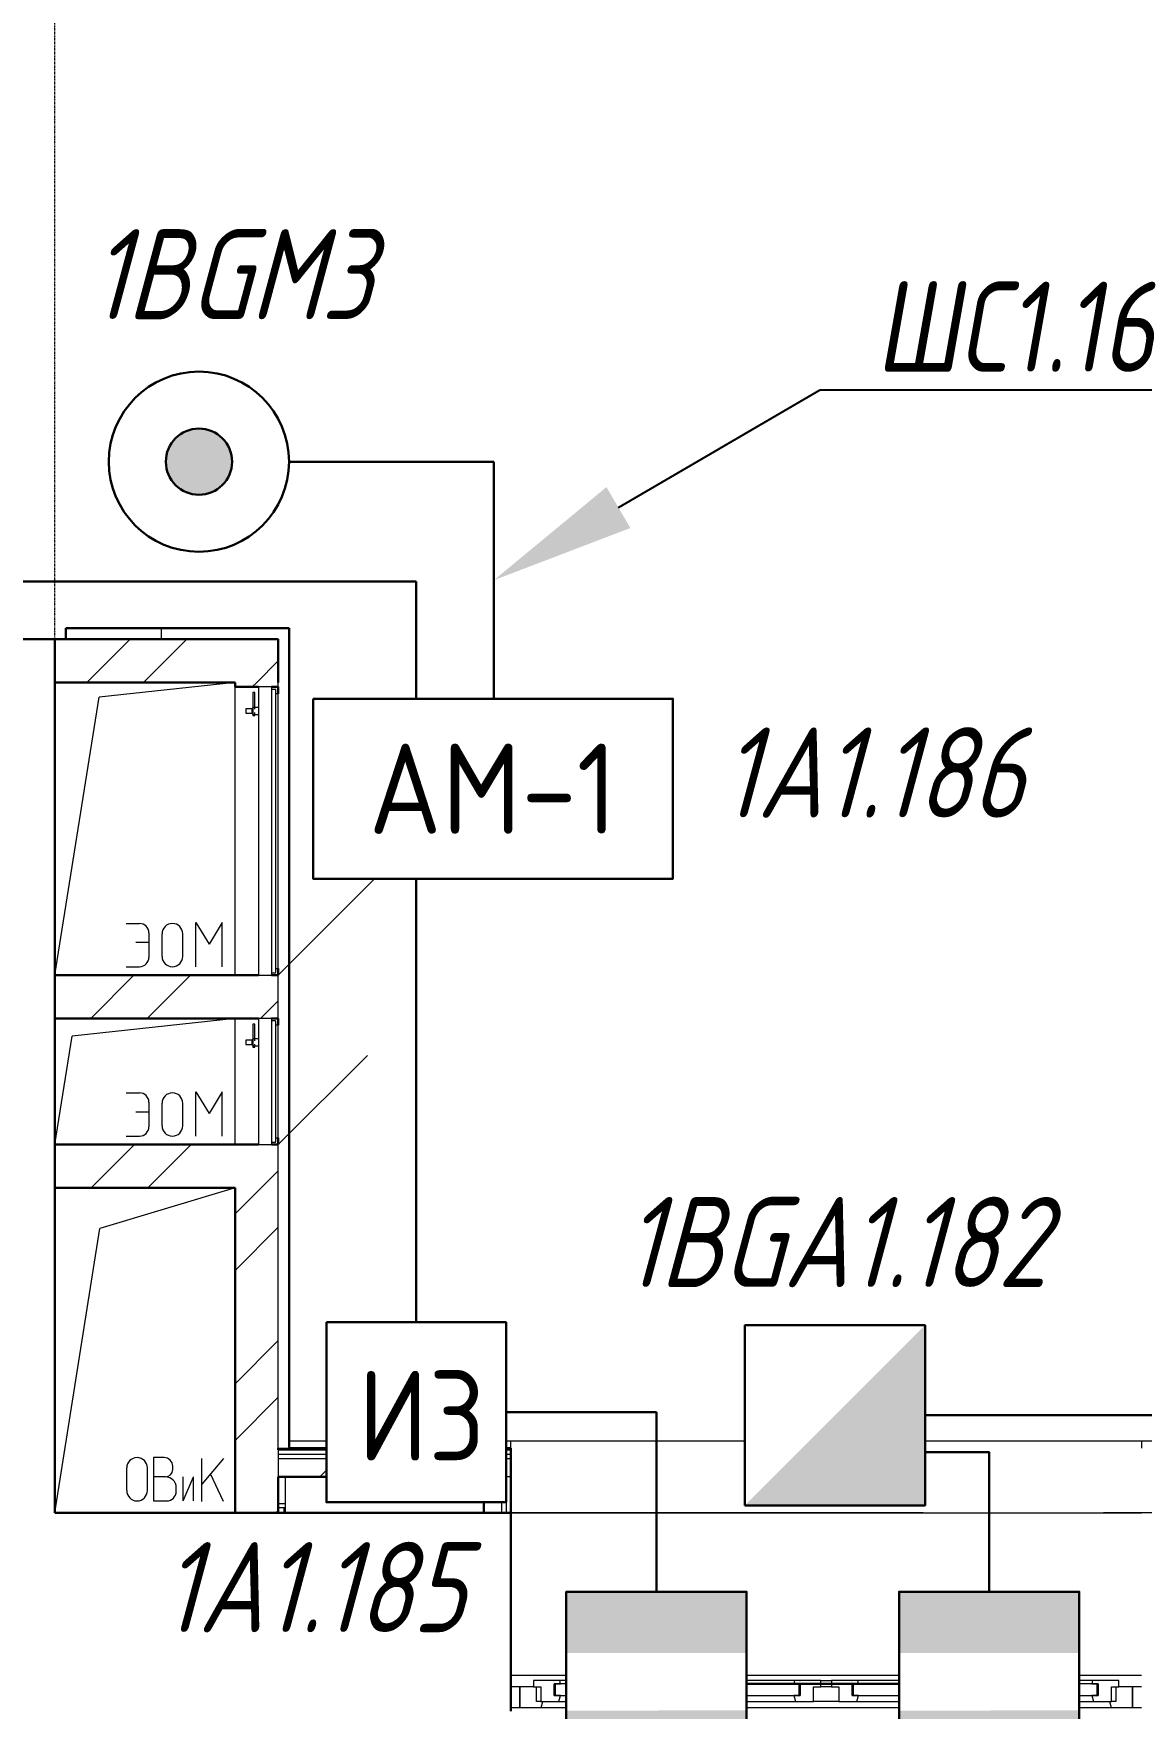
# Model space of a CAD drawing. Header units: millimetres. Extents: x -259793 to 1187961, y -549744 to 43070.
# Drawn here: x -28275 to -25201, y 14914 to 19562 of the extents above; entities that cross this region are included whole.
import ezdxf
from ezdxf import colors
from ezdxf.entities.mleader import LeaderData, LeaderLine
from ezdxf.enums import TextEntityAlignment as Align
from ezdxf.math import Vec2, Vec3

# ---------------------------------------------------------------- set-up
doc = ezdxf.new("R2010")
doc.units = ezdxf.units.MM
doc.linetypes.add('ADSK_Линия сетки', pattern=[25, 20, -2.5, 0, -2.5])
doc.linetypes.add('Сверху', pattern=[3.96875, 2.38125, -1.5875])
for name, color, linetype, lineweight in [('_ Окна', 7, 'Continuous', 9), ('RC-Выноски', 7, 'Continuous', 0), ('RC-Извещатели_охранные', 5, 'Continuous', 30), ('RC-Линии_связи-Адресные', 5, 'Continuous', 30), ('RC-Прочее_оборудование', 5, 'Continuous', 30), ('Линии', 7, 'Continuous', 9), ('лс', 5, 'Continuous', 30), ('Оборудование', 8, 'Continuous', 18), ('Ограждение', 252, 'Continuous', 9), ('Окна', 252, 'Continuous', 9), ('Оси', 252, 'Continuous', 9), ('Стены внутренние', 7, 'Continuous', 18), ('Стены наружные', 7, 'Continuous', 18), ('Стены штриховка', 7, 'Continuous', 9)]:
    doc.layers.add(name, color=color, linetype=linetype, lineweight=lineweight)
doc.layers.add('RC-Позиционные_обозначения', color=7, linetype='Continuous')
doc.layers.add('Узлы', color=7, linetype='Continuous')
doc.styles.add('ISOCPEUR', font='isocpeur.ttf', dxfattribs={"width": 0.9, "height": 350})
doc.styles.add('RubezhCAD', font='', dxfattribs={"oblique": 10})
doc.styles.get("Standard").update_dxf_attribs({"font": ''})
doc.styles.get('RubezhCAD').set_extended_font_data('GOST type A')
doc.styles.get('Standard').set_extended_font_data('GOST type B')

# ---------------------------------------------------------------- blocks, each defined once
blk = doc.blocks.new('RC-UGO-IOTR-01')
at = {"layer": 'RC-Извещатели_охранные'}
h = blk.add_hatch(color=256, dxfattribs=at)
h.dxf.hatch_style = 1
h.paths.add_polyline_path([(0.918, 0), (-0.918, 0, 1)])
h.paths.add_polyline_path([(-0.918, 0), (0.918, 0, 1)])
for radius in [2.5, 0.918]:
    blk.add_circle((0, 0), radius, dxfattribs=at)
blk.add_attdef('PSTN', text='', height=1.5, dxfattribs=at).set_placement((2.5, 2.5), align=Align.BOTTOM_CENTER)
blk = doc.blocks.new('RC-UGO-IOZ-02')
at = {"layer": 'RC-Извещатели_охранные'}
blk.add_attdef('PSTN', text='', height=2.5, dxfattribs=at).set_placement((0.977, 2.603), align=Align.BOTTOM_LEFT)
blk.add_wipeout([(2.5, -2.5), (2.5, 2.5), (-2.5, 2.5), (-2.5, -2.5)]).dxf.layer = 'RC-Извещатели_охранные'
blk.add_wipeout([(-2.5, -2.5), (-2.5, 2.5), (2.5, 2.5), (2.5, -2.5)]).dxf.layer = 'RC-Извещатели_охранные'
h = blk.add_hatch(color=256, dxfattribs=at)
h.dxf.hatch_style = 1
h.paths.add_polyline_path([(2.5, -2.5), (2.5, 2.5), (0, 0), (-2.5, -2.5)])
blk.add_lwpolyline([(-2.5, -2.5), (2.5, -2.5), (2.5, 2.5), (-2.5, 2.5)], close=True, dxfattribs=at)
blk = doc.blocks.new('RC-UGO-IZ-01')
at = {"layer": 'RC-Прочее_оборудование'}
blk.add_point((2.5, 0), dxfattribs=at)
blk.add_attdef('PSTN', text='', height=2.5, dxfattribs=at).set_placement((5.664, 2.581), align=Align.BOTTOM_CENTER)
blk.add_wipeout([(2.493, -2.499), (-2.493, -2.499), (-2.493, 2.499), (2.493, 2.499)]).dxf.layer = 'RC-Прочее_оборудование'
blk.add_wipeout([(-2.493, -2.499), (-2.493, 2.499), (2.493, 2.499), (2.493, -2.499)]).dxf.layer = 'RC-Прочее_оборудование'
blk.add_lwpolyline([(-2.493, 2.499), (2.493, 2.499), (2.493, -2.499), (-2.493, -2.499), (-2.493, 2.499)], close=True, dxfattribs=at)
blk.add_lwpolyline([(-2.493, 2.499), (-2.487, 2.499)], dxfattribs=at)
blk.add_lwpolyline([(-2.493, 2.499), (-2.487, 2.499)], dxfattribs=at)
at = {"layer": 'RC-Прочее_оборудование', "ltscale": 100, "style": 'ISOCPEUR', "width": 0.9}
blk.add_text('ИЗ', height=2.5, dxfattribs=at).set_placement((0.145, -0.085), align=Align.MIDDLE)
blk = doc.blocks.new('RC-UGO-AM-01')
at = {"layer": 'RC-Прочее_оборудование'}
blk.add_point((0, 0), dxfattribs=at)
blk.add_attdef('PSTN', text='', height=2.5, dxfattribs=at).set_placement((2.323, 2.403), align=Align.BOTTOM_LEFT)
blk.add_wipeout([(4.993, 2.499), (4.993, -2.499), (-4.993, -2.499), (-4.987, 2.499)]).dxf.layer = 'RC-Прочее_оборудование'
blk.add_wipeout([(-4.993, -2.499), (-4.993, 2.499), (4.993, 2.499), (4.993, -2.499)]).dxf.layer = 'RC-Прочее_оборудование'
blk.add_lwpolyline([(-4.993, 2.499), (4.993, 2.499), (4.993, -2.499), (-4.993, -2.499), (-4.993, 2.499)], close=True, dxfattribs=at)
blk.add_lwpolyline([(-4.993, 2.499), (-4.987, 2.499)], dxfattribs=at)
blk.add_lwpolyline([(-4.993, 2.499), (-4.987, 2.499)], dxfattribs=at)
at = {"layer": 'RC-Прочее_оборудование', "ltscale": 100, "style": 'ISOCPEUR', "width": 0.9}
blk.add_text('АМ-1', height=2.5, dxfattribs=at).set_placement((0, 0), align=Align.MIDDLE)
blk = doc.blocks.new('RC-UGO-IOM-02')
at = {"layer": 'RC-Извещатели_охранные'}
blk.add_point((0, 0), dxfattribs=at)
blk.add_attdef('PSTN', text='', height=2.5, dxfattribs=at).set_placement((0.977, 2.603), align=Align.BOTTOM_LEFT)
blk.add_wipeout([(2.5, -2.5), (2.5, 2.5), (-2.5, 2.5), (-2.5, -2.5)]).dxf.layer = 'RC-Извещатели_охранные'
blk.add_wipeout([(-2.5, -2.5), (-2.5, 2.5), (2.5, 2.5), (2.5, -2.5)]).dxf.layer = 'RC-Извещатели_охранные'
h = blk.add_hatch(color=256, dxfattribs=at)
h.dxf.hatch_style = 1
h.paths.add_polyline_path([(2.5, 0.8), (2.5, 2.506), (-2.5, 2.499), (-2.5, 0.8)])
h = blk.add_hatch(color=256, dxfattribs=at)
h.dxf.hatch_style = 1
h.paths.add_polyline_path([(2.5, -2.5), (2.5, -0.794), (-2.5, -0.801), (-2.5, -2.5)])
blk.add_lwpolyline([(-2.5, -2.5), (2.5, -2.5), (2.5, 2.5), (-2.5, 2.5)], close=True, dxfattribs=at)
blk = doc.blocks.new('1 этаж')
at = {"color": 251, "lineweight": 18, "true_color": 0x636466}
for p, q in [((-28016.7, 15518.6), (-28016.7, 15581.2)), ((-27959.3, 15518.6), (-27959.3, 15581.2)), ((-27912.5, 15609.9), (-27942.5, 15609.9)), ((-27942.5, 15609.9), (-27942.5, 15489.9)), ((-27889.2, 15576.6), (-27889.2, 15586.6)), ((-27748.3, 15607.9), (-27808.3, 15536.4)), ((-27808.3, 15487.9), (-27808.3, 15607.9)), ((-27909.2, 15556.6), (-27942.5, 15556.6)), ((-27879.2, 15516.6), (-27879.2, 15526.6)), ((-27860.1, 15489.9), (-27831.4, 15556.6)), ((-27860.1, 15489.9), (-27860.1, 15556.6)), ((-27831.4, 15489.9), (-27831.4, 15556.6)), ((-27748.3, 15487.9), (-27784.3, 15565)), ((-27942.5, 15489.9), (-27905.9, 15489.9))]:
    blk.add_line(p, q, dxfattribs=at)
for centre, radius, start, end in [((-27988, 15581.2), 28.7, 0, 180), ((-27912.5, 15586.6), 23.3, 0, 90), ((-27909.2, 15576.6), 20, 270, 0), ((-27909.2, 15526.6), 30, 0, 90), ((-27988, 15518.6), 28.7, 180, 0), ((-27905.9, 15516.6), 26.7, 270, 0)]:
    blk.add_arc(centre, radius, start, end, dxfattribs=at)
at = {"layer": '_ Окна', "color": 251, "true_color": 0x636466}
for p, q in [((-26925.8, 14974.3), (-26950.8, 14974.3)), ((-26925.8, 14916.3), (-26925.8, 14974.3)), ((-26827.8, 14982.3), (-26830.8, 14982.3)), ((-26830.8, 14982.3), (-26830.8, 14950.3)), ((-26150.8, 14982.3), (-26827.8, 14982.3)), ((-26827.8, 14982.3), (-26827.8, 14950.3)), ((-26827.8, 14950.3), (-26827.8, 14982.3)), ((-26150.8, 14950.3), (-26150.8, 14982.3)), ((-26150.8, 14982.3), (-26150.8, 14950.3)), ((-26147.8, 14982.3), (-26150.8, 14982.3)), ((-26147.8, 14950.3), (-26147.8, 14982.3)), ((-26000.8, 14982.3), (-26003.8, 14982.3)), ((-26003.8, 14982.3), (-26003.8, 14950.3)), ((-25323.8, 14982.3), (-26000.8, 14982.3)), ((-26000.8, 14982.3), (-26000.8, 14950.3)), ((-26000.8, 14950.3), (-26000.8, 14982.3)), ((-25323.8, 14950.3), (-25323.8, 14982.3)), ((-25323.8, 14982.3), (-25323.8, 14950.3)), ((-25320.8, 14982.3), (-25323.8, 14982.3)), ((-25320.8, 14950.3), (-25320.8, 14982.3)), ((-25200.8, 14974.3), (-25225.8, 14974.3)), ((-25225.8, 14974.3), (-25225.8, 14916.3)), ((-26830.8, 14950.3), (-26827.8, 14950.3)), ((-26827.8, 14950.3), (-26150.8, 14950.3)), ((-26150.8, 14950.3), (-26147.8, 14950.3)), ((-26003.8, 14950.3), (-26000.8, 14950.3)), ((-26000.8, 14950.3), (-25323.8, 14950.3)), ((-25323.8, 14950.3), (-25320.8, 14950.3)), ((-26950.8, 14916.3), (-26925.8, 14916.3)), ((-25225.8, 14916.3), (-25200.8, 14916.3))]:
    blk.add_line(p, q, dxfattribs=at)
at = {"layer": '_ Окна', "color": 251, "lineweight": 18, "true_color": 0x636466}
for p, q in [((-26887.8, 14974.3), (-26925.8, 14974.3)), ((-26925.8, 14974.3), (-26925.8, 14916.3)), ((-26831.8, 14991.3), (-26887.8, 14991.3)), ((-26887.8, 14991.3), (-26887.8, 14974.3)), ((-26887.8, 14974.3), (-26867.8, 14974.3)), ((-26879.8, 14933.3), (-26879.8, 14974.3)), ((-26867.8, 14974.3), (-26867.8, 14933.3)), ((-26830.8, 14990.3), (-26831.8, 14991.3)), ((-26829.8, 14991.3), (-26830.8, 14990.3)), ((-26830.8, 14950.3), (-26830.8, 14982.3)), ((-26830.8, 14982.3), (-26812.8, 14982.3)), ((-26815.2, 14991.3), (-26829.8, 14991.3)), ((-26812.8, 14982.3), (-26815.2, 14991.3)), ((-26163.4, 14991.3), (-26165.8, 14982.3)), ((-26165.8, 14982.3), (-26147.8, 14982.3)), ((-26148.8, 14991.3), (-26163.4, 14991.3)), ((-26147.8, 14990.3), (-26148.8, 14991.3)), ((-26146.8, 14991.3), (-26147.8, 14990.3)), ((-26147.8, 14982.3), (-26147.8, 14950.3)), ((-26090.8, 14991.3), (-26146.8, 14991.3)), ((-26110.8, 14933.3), (-26110.8, 14974.3)), ((-26110.8, 14974.3), (-26090.8, 14974.3)), ((-26090.8, 14974.3), (-26090.8, 14991.3)), ((-26004.8, 14991.3), (-26060.8, 14991.3)), ((-26060.8, 14991.3), (-26060.8, 14974.3)), ((-26060.8, 14974.3), (-26040.8, 14974.3)), ((-26040.8, 14974.3), (-26040.8, 14933.3)), ((-26003.8, 14990.3), (-26004.8, 14991.3)), ((-26002.8, 14991.3), (-26003.8, 14990.3)), ((-26003.8, 14950.3), (-26003.8, 14982.3)), ((-26003.8, 14982.3), (-25985.8, 14982.3)), ((-25988.2, 14991.3), (-26002.8, 14991.3)), ((-25985.8, 14982.3), (-25988.2, 14991.3)), ((-25336.4, 14991.3), (-25338.8, 14982.3)), ((-25338.8, 14982.3), (-25320.8, 14982.3)), ((-25321.8, 14991.3), (-25336.4, 14991.3)), ((-25320.8, 14990.3), (-25321.8, 14991.3)), ((-25319.8, 14991.3), (-25320.8, 14990.3)), ((-25320.8, 14982.3), (-25320.8, 14950.3)), ((-25263.8, 14991.3), (-25319.8, 14991.3)), ((-25283.8, 14933.3), (-25283.8, 14974.3)), ((-25283.8, 14974.3), (-25263.8, 14974.3)), ((-25271.8, 14974.3), (-25271.8, 14933.3)), ((-25263.8, 14974.3), (-25263.8, 14991.3)), ((-25225.8, 14974.3), (-25263.8, 14974.3)), ((-25225.8, 14916.3), (-25225.8, 14974.3)), ((-26867.8, 14933.3), (-26879.8, 14933.3)), ((-26867.8, 14933.3), (-26817.4, 14933.3)), ((-26866.4, 14916.3), (-26861.8, 14933.3)), ((-26812.8, 14950.3), (-26830.8, 14950.3)), ((-26817.4, 14933.3), (-26812.8, 14950.3)), ((-26147.8, 14950.3), (-26165.8, 14950.3)), ((-26165.8, 14950.3), (-26161.2, 14933.3)), ((-26161.2, 14933.3), (-26110.8, 14933.3)), ((-26040.8, 14933.3), (-25990.4, 14933.3)), ((-25985.8, 14950.3), (-26003.8, 14950.3)), ((-25990.4, 14933.3), (-25985.8, 14950.3)), ((-25320.8, 14950.3), (-25338.8, 14950.3)), ((-25338.8, 14950.3), (-25334.2, 14933.3)), ((-25334.2, 14933.3), (-25283.8, 14933.3)), ((-25289.8, 14933.3), (-25285.2, 14916.3)), ((-25271.8, 14933.3), (-25283.8, 14933.3)), ((-26925.8, 14916.3), (-26866.4, 14916.3)), ((-25285.2, 14916.3), (-25225.8, 14916.3))]:
    blk.add_line(p, q, dxfattribs=at)
at = {"layer": 'Линии', "color": 251, "lineweight": 18, "ltscale": 100, "true_color": 0x636466}
for p, q in [((-27716.2, 17761.3), (-28093.3, 17719.8)), ((-28215.8, 16948.6), (-28093.3, 17719.8)), ((-28017.9, 17092.1), (-27981.3, 17092.1)), ((-27955.3, 17066), (-27955.3, 16998.2)), ((-27918.7, 17000.8), (-27918.7, 17063.4)), ((-27861.3, 17000.8), (-27861.3, 17063.4)), ((-27824.8, 17094.7), (-27788.3, 17034.7)), ((-27824.8, 16972.1), (-27824.8, 17094.7)), ((-27751.8, 17094.7), (-27788.3, 17034.7)), ((-27751.8, 16972.1), (-27751.8, 17094.7)), ((-27991.8, 17039.9), (-27955.3, 17039.9)), ((-28017.9, 16972.1), (-27981.3, 16972.1)), ((-27716.2, 16828.6), (-28168.1, 16779)), ((-28215.8, 16478.6), (-28168.1, 16779)), ((-28017.9, 16622.1), (-27981.3, 16622.1)), ((-27955.3, 16596), (-27955.3, 16528.2)), ((-27918.7, 16530.8), (-27918.7, 16593.4)), ((-27861.3, 16530.8), (-27861.3, 16593.4)), ((-27824.8, 16624.7), (-27788.3, 16564.7)), ((-27824.8, 16502.1), (-27824.8, 16624.7)), ((-27751.8, 16624.7), (-27788.3, 16564.7)), ((-27751.8, 16502.1), (-27751.8, 16624.7)), ((-27991.8, 16569.9), (-27955.3, 16569.9)), ((-28017.9, 16502.1), (-27981.3, 16502.1)), ((-27716.2, 16358.6), (-28090.9, 16245.8)), ((-28215.8, 15456.3), (-28090.9, 16245.8))]:
    blk.add_line(p, q, dxfattribs=at)
at = {"layer": 'Линии', "color": 251, "lineweight": 18, "true_color": 0x636466}
for centre, radius, start, end in [((-27981.3, 17066), 26.1, 0, 90), ((-27890, 17063.4), 28.7, 0, 180), ((-27981.3, 16998.2), 26.1, 270, 0), ((-27890, 17000.8), 28.7, 180, 0), ((-27981.3, 16596), 26.1, 0, 90), ((-27890, 16593.4), 28.7, 0, 180), ((-27981.3, 16528.2), 26.1, 270, 0), ((-27890, 16530.8), 28.7, 180, 0)]:
    blk.add_arc(centre, radius, start, end, dxfattribs=at)
at = {"layer": 'Оборудование', "color": 251, "true_color": 0x636466}
for p, q in [((-27666.6, 17732.8), (-27666.6, 17686.9)), ((-27661.6, 17732.8), (-27666.6, 17732.8)), ((-27661.6, 17686.9), (-27661.6, 17732.8)), ((-27614.9, 17748.6), (-27651.2, 17748.6)), ((-27651.2, 17748.6), (-27651.2, 16948.6)), ((-27613.9, 16949.5), (-27613.9, 17747.7)), ((-27604.2, 17741.6), (-27613.9, 17741.6)), ((-27603.2, 16956.6), (-27603.2, 17740.7)), ((-27596.2, 17729.6), (-27601.7, 17729.6)), ((-27596.2, 16967.6), (-27596.2, 17729.6)), ((-27669.1, 17688.2), (-27686.6, 17688.2)), ((-27686.6, 17688.2), (-27686.6, 17676)), ((-27686.6, 17676), (-27669.1, 17676)), ((-27667.1, 17690.2), (-27669.1, 17688.2)), ((-27669.1, 17688.2), (-27669.1, 17676)), ((-27669.1, 17676), (-27667.1, 17674)), ((-27651.2, 17691.8), (-27667.1, 17691.8)), ((-27667.1, 17691.8), (-27667.1, 17672.5)), ((-27667.1, 17672.5), (-27651.2, 17672.5)), ((-27666.6, 17677.3), (-27666.6, 17669)), ((-27666.6, 17669), (-27661.6, 17669)), ((-27661.6, 17669), (-27661.6, 17677.3)), ((-27596.2, 16948.6), (-27030.6, 17514.3)), ((-27601.7, 16967.6), (-27596.2, 16967.6)), ((-27651.2, 16948.6), (-27614.9, 16948.6)), ((-27613.9, 16955.6), (-27604.2, 16955.6)), ((-27614.9, 16828.6), (-27651.2, 16828.6)), ((-27651.2, 16828.6), (-27651.2, 16478.6)), ((-27613.9, 16479.5), (-27613.9, 16827.7)), ((-27666.6, 16812.8), (-27666.6, 16766.9)), ((-27661.6, 16812.8), (-27666.6, 16812.8)), ((-27661.6, 16766.9), (-27661.6, 16812.8)), ((-27604.2, 16821.6), (-27613.9, 16821.6)), ((-27603.2, 16486.6), (-27603.2, 16820.7)), ((-27596.2, 16809.6), (-27601.7, 16809.6)), ((-27596.2, 16497.6), (-27596.2, 16809.6)), ((-27669.1, 16768.2), (-27686.6, 16768.2)), ((-27686.6, 16768.2), (-27686.6, 16756)), ((-27686.6, 16756), (-27669.1, 16756)), ((-27667.1, 16770.2), (-27669.1, 16768.2)), ((-27669.1, 16768.2), (-27669.1, 16756)), ((-27669.1, 16756), (-27667.1, 16754)), ((-27651.2, 16771.8), (-27667.1, 16771.8)), ((-27667.1, 16771.8), (-27667.1, 16752.5)), ((-27667.1, 16752.5), (-27651.2, 16752.5)), ((-27666.6, 16757.3), (-27666.6, 16749)), ((-27666.6, 16749), (-27661.6, 16749)), ((-27661.6, 16749), (-27661.6, 16757.3)), ((-27596.2, 16478.6), (-27348.8, 16726.1)), ((-27603, 16506.6), (-27604.2, 16506.6)), ((-27604.2, 16506.6), (-27603, 16506.6)), ((-27651.2, 16478.6), (-27614.9, 16478.6)), ((-27613.9, 16485.6), (-27604.2, 16485.6)), ((-27601.7, 16497.6), (-27596.2, 16497.6))]:
    blk.add_line(p, q, dxfattribs=at)
for points, knots in [([(-27613.9, 17747.7), (-27613.9, 17747.8), (-27614, 17747.9), (-27614, 17748), (-27614.1, 17748.2), (-27614.2, 17748.3), (-27614.4, 17748.5), (-27614.6, 17748.6), (-27614.8, 17748.6), (-27614.9, 17748.6)], [0, 0, 0, 0, 0.166667, 0.25, 0.333333, 0.5, 0.666667, 0.833333, 1, 1, 1, 1]), ([(-27603.2, 17740.7), (-27603.2, 17740.7), (-27603.3, 17740.9), (-27603.3, 17741), (-27603.4, 17741.1), (-27603.4, 17741.3), (-27603.6, 17741.4), (-27603.7, 17741.5), (-27603.9, 17741.6), (-27604.1, 17741.6), (-27604.2, 17741.6)], [0, 0, 0, 0, 0.166667, 0.25, 0.333333, 0.416667, 0.541667, 0.666667, 0.833333, 1, 1, 1, 1]), ([(-27601.7, 17729.6), (-27601.8, 17729.6), (-27602, 17729.6), (-27602.3, 17729.7), (-27602.5, 17729.8), (-27602.6, 17729.9), (-27602.8, 17730.1), (-27602.9, 17730.2), (-27603, 17730.4), (-27603.1, 17730.6), (-27603.2, 17730.8), (-27603.2, 17731), (-27603.2, 17731.1)], [0, 0, 0, 0, 0.166667, 0.25, 0.333333, 0.416667, 0.5, 0.583333, 0.666667, 0.75, 0.833333, 1, 1, 1, 1]), ([(-27603.2, 16966.1), (-27603.2, 16966.2), (-27603.2, 16966.4), (-27603.1, 16966.7), (-27603, 16966.8), (-27602.9, 16967), (-27602.8, 16967.2), (-27602.6, 16967.3), (-27602.5, 16967.4), (-27602.3, 16967.5), (-27602, 16967.6), (-27601.8, 16967.6), (-27601.7, 16967.6)], [-1, -1, -1, -1, -0.833333, -0.75, -0.666667, -0.583333, -0.5, -0.416667, -0.333333, -0.25, -0.166667, 0, 0, 0, 0]), ([(-27614.9, 16948.6), (-27614.8, 16948.6), (-27614.6, 16948.6), (-27614.4, 16948.7), (-27614.2, 16948.9), (-27614.1, 16949), (-27614, 16949.2), (-27614, 16949.3), (-27613.9, 16949.4), (-27613.9, 16949.5)], [-1, -1, -1, -1, -0.833333, -0.666667, -0.5, -0.333333, -0.25, -0.166667, 0, 0, 0, 0]), ([(-27604.2, 16955.6), (-27604.1, 16955.6), (-27603.9, 16955.6), (-27603.7, 16955.7), (-27603.6, 16955.8), (-27603.4, 16956), (-27603.4, 16956.1), (-27603.3, 16956.2), (-27603.3, 16956.4), (-27603.2, 16956.5), (-27603.2, 16956.6)], [-1, -1, -1, -1, -0.833333, -0.666667, -0.541667, -0.416667, -0.333333, -0.25, -0.166667, 0, 0, 0, 0]), ([(-27613.9, 16827.7), (-27613.9, 16827.8), (-27614, 16827.9), (-27614, 16828), (-27614.1, 16828.2), (-27614.2, 16828.3), (-27614.4, 16828.5), (-27614.6, 16828.6), (-27614.8, 16828.6), (-27614.9, 16828.6)], [0, 0, 0, 0, 0.166667, 0.25, 0.333333, 0.5, 0.666667, 0.833333, 1, 1, 1, 1]), ([(-27603.2, 16820.7), (-27603.2, 16820.7), (-27603.3, 16820.9), (-27603.3, 16821), (-27603.4, 16821.1), (-27603.4, 16821.3), (-27603.6, 16821.4), (-27603.7, 16821.5), (-27603.9, 16821.6), (-27604.1, 16821.6), (-27604.2, 16821.6)], [0, 0, 0, 0, 0.166667, 0.25, 0.333333, 0.416667, 0.541667, 0.666667, 0.833333, 1, 1, 1, 1]), ([(-27601.7, 16809.6), (-27601.8, 16809.6), (-27602, 16809.6), (-27602.3, 16809.7), (-27602.5, 16809.8), (-27602.6, 16809.9), (-27602.8, 16810.1), (-27602.9, 16810.2), (-27603, 16810.4), (-27603.1, 16810.6), (-27603.2, 16810.8), (-27603.2, 16811), (-27603.2, 16811.1)], [0, 0, 0, 0, 0.166667, 0.25, 0.333333, 0.416667, 0.5, 0.583333, 0.666667, 0.75, 0.833333, 1, 1, 1, 1]), ([(-27614.9, 16478.6), (-27614.8, 16478.6), (-27614.6, 16478.6), (-27614.4, 16478.7), (-27614.2, 16478.9), (-27614.1, 16479), (-27614, 16479.2), (-27614, 16479.3), (-27613.9, 16479.4), (-27613.9, 16479.5)], [-1, -1, -1, -1, -0.833333, -0.666667, -0.5, -0.333333, -0.25, -0.166667, 0, 0, 0, 0]), ([(-27604.2, 16485.6), (-27604.1, 16485.6), (-27603.9, 16485.6), (-27603.7, 16485.7), (-27603.6, 16485.8), (-27603.4, 16486), (-27603.4, 16486.1), (-27603.3, 16486.2), (-27603.3, 16486.4), (-27603.2, 16486.5), (-27603.2, 16486.6)], [-1, -1, -1, -1, -0.833333, -0.666667, -0.541667, -0.416667, -0.333333, -0.25, -0.166667, 0, 0, 0, 0]), ([(-27603.2, 16496.1), (-27603.2, 16496.2), (-27603.2, 16496.4), (-27603.1, 16496.7), (-27603, 16496.8), (-27602.9, 16497), (-27602.8, 16497.2), (-27602.6, 16497.3), (-27602.5, 16497.4), (-27602.3, 16497.5), (-27602, 16497.6), (-27601.8, 16497.6), (-27601.7, 16497.6)], [-1, -1, -1, -1, -0.833333, -0.75, -0.666667, -0.583333, -0.5, -0.416667, -0.333333, -0.25, -0.166667, 0, 0, 0, 0])]:
    blk.add_open_spline(points, degree=3, knots=knots, dxfattribs=at)
at = {"layer": 'Ограждение', "color": 251, "true_color": 0x636466}
for p, q in [((-27566.2, 15656.3), (-13580.8, 15656.3)), ((-26950.8, 15636.3), (-26950.8, 15656.3)), ((-26950.8, 15656.3), (-25200.8, 15656.3)), ((-25200.8, 15656.3), (-25200.8, 15636.3)), ((-27576.2, 15456.3), (-27576.2, 15556.3)), ((-27576.2, 15481.3), (-27596.2, 15481.3)), ((-27596.2, 15471.3), (-27581.2, 15471.3)), ((-26950.8, 15456.3), (-25200.8, 15456.3)), ((-26950.8, 15006.3), (-25200.8, 15006.3))]:
    blk.add_line(p, q, dxfattribs=at)
at = {"layer": 'Окна', "color": 251, "true_color": 0x636466}
for p, q in [((-26829.8, 14991.3), (-26831.8, 14991.3)), ((-26163.4, 14991.3), (-26815.2, 14991.3)), ((-26146.8, 14991.3), (-26148.8, 14991.3)), ((-26090.8, 14991.3), (-26060.8, 14991.3)), ((-26060.8, 14974.3), (-26090.8, 14974.3)), ((-26002.8, 14991.3), (-26004.8, 14991.3)), ((-25336.4, 14991.3), (-25988.2, 14991.3)), ((-25319.8, 14991.3), (-25321.8, 14991.3)), ((-26817.4, 14933.3), (-26161.2, 14933.3)), ((-26040.8, 14933.3), (-26110.8, 14933.3)), ((-25990.4, 14933.3), (-25334.2, 14933.3)), ((-26866.4, 14916.3), (-25285.2, 14916.3))]:
    blk.add_line(p, q, dxfattribs=at)
at = {"layer": 'Оси', "color": 251, "linetype": 'ADSK_Линия сетки', "ltscale": 100, "true_color": 0x636466}
blk.add_line((-805.8, 15456.3), (-72528.1, 15456.3), dxfattribs=at)
at = {"layer": 'Стены внутренние', "color": 251, "lineweight": 30, "true_color": 0x636466}
for p, q in [((-28215.8, 16948.6), (-28215.8, 17761.3)), ((-28215.8, 16478.6), (-28215.8, 16828.6)), ((-28215.8, 15456.3), (-28215.8, 16358.6)), ((-27716.2, 15456.3), (-28215.8, 15456.3)), ((-27025.8, 15456.3), (-27596.2, 15456.3)), ((-26950.8, 14906.3), (-26950.8, 15456.3))]:
    blk.add_line(p, q, dxfattribs=at)
at = {"layer": 'Стены наружные', "color": 251, "lineweight": 30, "true_color": 0x636466}
for p, q in [((-27566.2, 17911.3), (-28185.8, 17911.3)), ((-28185.8, 17911.3), (-28185.8, 17881.3)), ((-27566.2, 15636.3), (-27566.2, 17911.3)), ((-28215.8, 17881.3), (-28215.8, 17761.3)), ((-28215.8, 17881.3), (-27596.2, 17881.3)), ((-27596.2, 17761.3), (-27596.2, 17881.3)), ((-28215.8, 17761.3), (-27716.2, 17761.3)), ((-27716.2, 17761.3), (-27716.2, 17748.6)), ((-27716.2, 17748.6), (-27651.2, 17748.6)), ((-27614.6, 17748.6), (-27596.2, 17748.6)), ((-27596.2, 17748.6), (-27596.2, 17729.6)), ((-27596.2, 16967.6), (-27596.2, 16948.6)), ((-27651.2, 16948.6), (-28215.8, 16948.6)), ((-28215.8, 16948.6), (-28215.8, 16828.6)), ((-27596.2, 16948.6), (-27614.6, 16948.6)), ((-28215.8, 16828.6), (-27651.2, 16828.6)), ((-27614.6, 16828.6), (-27596.2, 16828.6)), ((-27596.2, 16828.6), (-27596.2, 16809.6)), ((-27651.2, 16478.6), (-28215.8, 16478.6)), ((-28215.8, 16478.6), (-28215.8, 16358.6)), ((-27596.2, 16478.6), (-27614.6, 16478.6)), ((-27596.2, 16497.6), (-27596.2, 16478.6)), ((-28215.8, 16358.6), (-27716.2, 16358.6)), ((-27716.2, 16358.6), (-27716.2, 15456.3)), ((-27596.2, 15636.3), (-27596.2, 15631.3)), ((-26950.8, 15636.3), (-27566.2, 15636.3)), ((-26950.8, 15456.3), (-26950.8, 15636.3)), ((-27596.2, 15456.3), (-27596.2, 15556.3)), ((-27596.2, 15556.3), (-27025.8, 15556.3)), ((-27025.8, 15556.3), (-27025.8, 15456.3)), ((-27716.2, 15456.3), (-27596.2, 15456.3)), ((-27025.8, 15456.3), (-26950.8, 15456.3))]:
    blk.add_line(p, q, dxfattribs=at)
at = {"layer": 'Стены наружные', "color": 251, "linetype": 'Continuous', "lineweight": 9, "true_color": 0x636466}
for p, q in [((-27919.8, 17881.3), (-27919.8, 17911.3)), ((-28127, 17761.3), (-28007, 17881.3)), ((-27969.8, 17761.3), (-27849.8, 17881.3)), ((-27655.5, 17761.3), (-27596.2, 17820.6)), ((-27668.2, 17748.6), (-27655.5, 17761.3)), ((-28116.7, 16828.6), (-27996.7, 16948.6)), ((-27959.6, 16828.6), (-27839.6, 16948.6)), ((-27645.3, 16828.6), (-27596.2, 16877.6)), ((-28115.3, 16358.6), (-27995.3, 16478.6)), ((-27958.1, 16358.6), (-27838.1, 16478.6)), ((-27716.2, 16286.2), (-27596.2, 16406.2)), ((-27716.2, 16129), (-27596.2, 16249)), ((-27716.2, 15814.7), (-27596.2, 15934.7)), ((-27716.2, 15657.6), (-27596.2, 15777.6)), ((-27428.3, 15606.3), (-27415.8, 15618.8)), ((-27415.8, 15618.8), (-27403.3, 15631.3)), ((-27216.2, 15606.3), (-27203.7, 15618.8)), ((-27203.7, 15618.8), (-27191.2, 15631.3)), ((-27191.2, 15631.3), (-27186.2, 15636.3)), ((-27004, 15606.3), (-26991.5, 15618.8)), ((-26991.5, 15618.8), (-26979, 15631.3)), ((-27481, 15556.3), (-27431, 15606.3)), ((-27346.1, 15556.3), (-27296.1, 15606.3)), ((-27211.1, 15556.3), (-27161.1, 15606.3)), ((-27603.2, 15456.3), (-27596.2, 15463.2))]:
    blk.add_line(p, q, dxfattribs=at)
at = {"layer": 'Стены наружные', "color": 251, "true_color": 0x636466}
for p, q in [((-27716.2, 16948.6), (-27716.2, 17748.6)), ((-27716.2, 16478.6), (-27716.2, 16828.6)), ((-27581.2, 15471.3), (-27576.2, 15471.3)), ((-27581.2, 15471.3), (-27581.2, 15456.3))]:
    blk.add_line(p, q, dxfattribs=at)
at = {"layer": 'Стены штриховка', "color": 251, "true_color": 0x636466}
for p, q in [((-27596.2, 17748.6), (-27596.2, 17761.3)), ((-27596.2, 16828.6), (-27596.2, 16948.6)), ((-27596.2, 15636.3), (-27596.2, 16478.6)), ((-27596.2, 15636.3), (-27566.2, 15636.3)), ((-27596.2, 15631.3), (-26950.8, 15631.3)), ((-27596.2, 15631.3), (-27596.2, 15556.3)), ((-26950.8, 15631.3), (-27596.2, 15631.3)), ((-26950.8, 15618.8), (-27596.2, 15618.8)), ((-26950.8, 15606.3), (-27596.2, 15606.3)), ((-26975.8, 15456.3), (-26975.8, 15556.3)), ((-26950.8, 15556.3), (-26975.8, 15556.3)), ((-26963.3, 15456.3), (-26963.3, 15556.3))]:
    blk.add_line(p, q, dxfattribs=at)
at = {"layer": 'Узлы', "color": 251, "linetype": 'Сверху', "lineweight": 9, "true_color": 0x636466}
blk.add_line((-28215.8, 17881.3), (-28215.8, 19611.3), dxfattribs=at)
at = {"layer": 'Узлы', "color": 251, "lineweight": 30, "true_color": 0x636466}
blk.add_line((-28605.8, 17881.3), (-28215.8, 17881.3), dxfattribs=at)

msp = doc.modelspace()

# ---------------------------------------------------------------- linework, layer by layer
at = {"layer": 'RC-Линии_связи-Адресные'}
msp.add_line((-27213.10475, 18041.35675), (-29458.93703, 18041.35675), dxfattribs=at)

# ---------------------------------------------------------------- block references
msp.add_blockref('1 этаж', (0, 0))

# ---------------------------------------------------------------- next in the draw order: block references
at = {"layer": 'RC-Извещатели_охранные', "color": 1, "ltscale": 0.01}
ref = msp.add_blockref('RC-UGO-IOTR-01', (-27816.36562, 18373.59444), dxfattribs=dict(at, xscale=100, yscale=100, zscale=100))
ref.add_attrib('PSTN', '1BGM3', dxfattribs={"layer": 'RC-Позиционные_обозначения', "height": 250, "style": 'RubezhCAD', "oblique": 15}).set_placement((-27727.38471, 18693.88183), align=Align.BOTTOM_CENTER)
ref = msp.add_blockref('RC-UGO-IOZ-02', (-26051.2801, 15727.38635), dxfattribs=dict(at, xscale=100, yscale=100, zscale=100))
ref.add_attrib('PSTN', '1BGA1.182', dxfattribs={"layer": 'RC-Позиционные_обозначения', "height": 250, "style": 'RubezhCAD', "oblique": 15}).set_placement((-26051.2801, 16008.1182), align=Align.BOTTOM_CENTER)
ref = msp.add_blockref('RC-UGO-IOM-02', (-25623.69022, 14987.96124), dxfattribs=dict(at, xscale=100, yscale=100, zscale=100))
ref.add_attrib('PSTN', '1BGB1.183', dxfattribs={"layer": 'RC-Позиционные_обозначения', "height": 250, "style": 'RubezhCAD', "oblique": 15}).set_placement((-25421.61436, 14203.7769), align=Align.BOTTOM_CENTER)
at = {"layer": 'RC-Прочее_оборудование', "color": 1, "ltscale": 0.01}
ref = msp.add_blockref('RC-UGO-AM-01', (-27000.30581, 17465.99398), dxfattribs=dict(at, xscale=100, yscale=100, zscale=100))
ref.add_attrib('PSTN', '1A1.186', (-26368.84384, 17386.13089), dxfattribs={"layer": 'RC-Позиционные_обозначения', "height": 250, "style": 'RubezhCAD', "oblique": 15})
ref = msp.add_blockref('RC-UGO-IZ-01', (-27213.10475, 15735.88908), dxfattribs=dict(at, xscale=100, yscale=100, zscale=100))
ref.add_attrib('PSTN', '1A1.185', (-27920.21806, 15125.53325), dxfattribs={"layer": 'RC-Позиционные_обозначения', "height": 250, "style": 'RubezhCAD', "oblique": 15})

# ---------------------------------------------------------------- next in the draw order: leaders
at = {"layer": 'RC-Выноски', "ltscale": 0.01}
ml = msp.add_multileader_mtext('Standard', dxfattribs=at)
ml.set_content('ШС1.16', color=256, style='RubezhCAD')
ml.set_leader_properties()
ml.build(insert=Vec2(0, 0))
ml.multileader.update_dxf_attribs({"has_text_frame": 1, "text_left_attachment_type": 6, "text_right_attachment_type": 6, "dogleg_length": 2, "arrow_head_size": 400, "scale": 100})
ctx = ml.context
ctx.base_point, ctx.scale, ctx.char_height, ctx.arrow_head_size, ctx.landing_gap_size, ctx.plane_origin = Vec3(-26038.55446, 18573.09752), 100, 250, 400, 100, Vec3(-309628.56163, -25918.34494)
ctx.left_attachment, ctx.right_attachment = 6, 6
notes = []
notes.append((ctx, [(0, (1, 1, 0), (-26092.22876, 18573.09752), (1, 0), 53.6743, [(0, [(-26997.87726, 18044.76047)], 0, [])])]))
ctx.mtext.insert, ctx.mtext.flow_direction = Vec3(-25938.55446, 18873.09752), 5
ctx.mtext.has_bg_fill, ctx.mtext.bg_color, ctx.mtext.bg_scale_factor, ctx.mtext.bg_transparency, ctx.mtext.use_window_bg_color = 1, -1027028792, 1.5, 0, 1
for ctx, leaders in notes:
    for number, flags, end, landing, length, lines in leaders:
        leader = LeaderData()
        leader.index, (leader.has_last_leader_line, leader.has_dogleg_vector, leader.attachment_direction) = number, flags
        leader.last_leader_point, leader.dogleg_vector, leader.dogleg_length = Vec3(end), Vec3(landing), length
        for number, points, colour, breaks in lines:
            line = LeaderLine()
            line.index, line.vertices, line.color, line.breaks = number, Vec3.list(points), colors.encode_raw_color(colour), breaks
            leader.lines.append(line)
        ctx.leaders.append(leader)

# ---------------------------------------------------------------- next in the draw order: linework, layer by layer
at = {"layer": 'RC-Линии_связи-Адресные'}
for p, q in [((-27566.36562, 18373.59444), (-26997.87726, 18373.59444)), ((-26997.87726, 18373.59444), (-26997.87726, 17715.9265)), ((-26963.8196, 15735.88908), (-26546.89184, 15735.88908))]:
    msp.add_line(p, q, dxfattribs=at)
at = {"layer": 'лс'}
for p, q in [((-27213.10475, 17715.9265), (-27213.10475, 18041.35675)), ((-27213.10475, 15985.8216), (-27213.10475, 17216.06146)), ((-23746.89184, 15727.38635), (-25801.2801, 15727.38635))]:
    msp.add_line(p, q, dxfattribs=at)
msp.add_lwpolyline([(-25623.69022, 15237.96124), (-25623.69022, 15625.44898), (-25801.2801, 15625.44898)], dxfattribs=at)

# ---------------------------------------------------------------- next in the draw order: block references
at = {"layer": 'RC-Извещатели_охранные', "color": 1, "ltscale": 0.01}
ref = msp.add_blockref('RC-UGO-IOM-02', (-26546.89184, 14987.96124), dxfattribs=dict(at, xscale=100, yscale=100, zscale=100))
ref.add_attrib('PSTN', '1BGB1.184', dxfattribs={"layer": 'RC-Позиционные_обозначения', "height": 250, "style": 'RubezhCAD', "oblique": 15}).set_placement((-26708.94409, 14209.85937), align=Align.BOTTOM_CENTER)

# ---------------------------------------------------------------- next in the draw order: linework, layer by layer
at = {"layer": 'лс'}
msp.add_line((-26546.89184, 15237.96124), (-26546.89184, 15735.88908), dxfattribs=at)
msp.add_lwpolyline([(-25873.69022, 14982.26895), (-26296.89184, 14982.26895)], dxfattribs=at)

doc.saveas('drawing.dxf')
